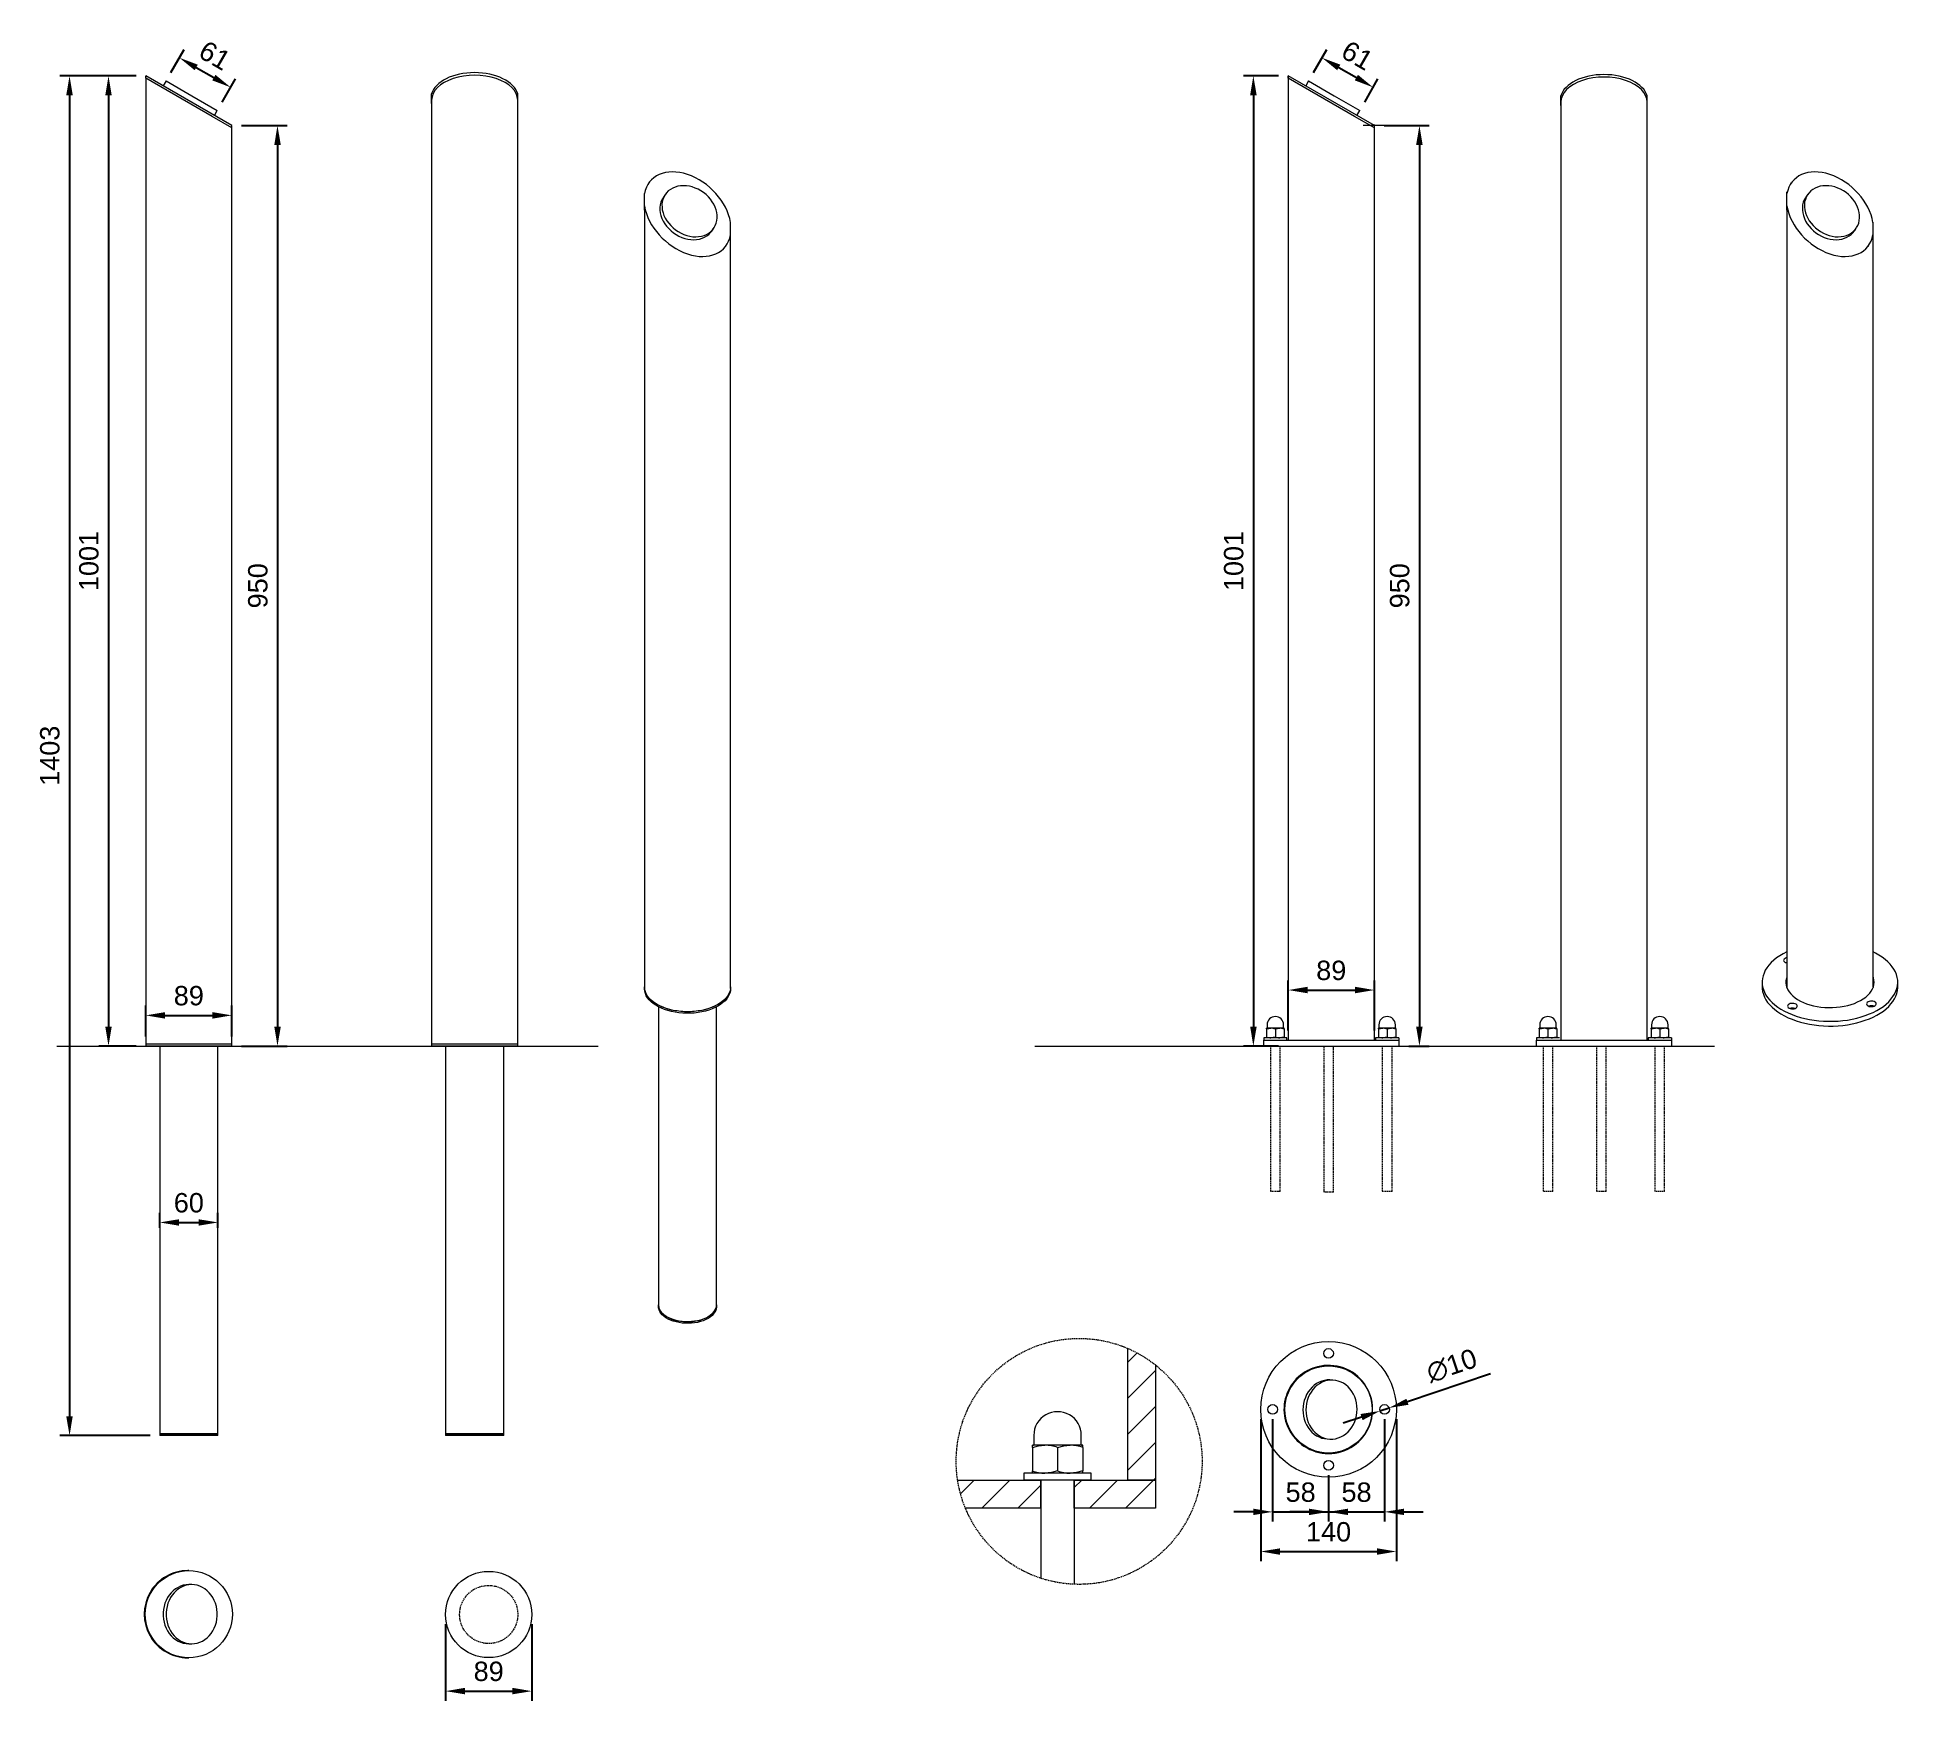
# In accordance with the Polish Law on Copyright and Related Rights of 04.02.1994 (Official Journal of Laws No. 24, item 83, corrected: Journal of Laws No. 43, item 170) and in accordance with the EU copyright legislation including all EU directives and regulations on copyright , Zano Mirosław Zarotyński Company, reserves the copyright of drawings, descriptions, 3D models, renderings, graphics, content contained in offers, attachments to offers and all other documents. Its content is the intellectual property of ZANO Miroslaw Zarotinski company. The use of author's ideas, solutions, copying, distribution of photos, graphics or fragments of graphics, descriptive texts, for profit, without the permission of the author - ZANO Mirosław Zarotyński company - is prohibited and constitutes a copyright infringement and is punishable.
# Model space of a CAD drawing. Header units: millimetres. Extents: x 143 to 2064, y -18 to 1698.
import ezdxf

# ---------------------------------------------------------------- set-up
doc = ezdxf.new("R2010")
doc.units = ezdxf.units.MM
doc.linetypes.add('HIDDEN', pattern=[1.905, 1.27, -0.635])
for name, color, linetype, lineweight in [('ZANO_R', 7, 'Continuous', 0), ('ZANO_R_przerywana', 7, 'HIDDEN', 0), ('ZANO_W', 1, 'Continuous', 0)]:
    doc.layers.add(name, color=color, linetype=linetype, lineweight=lineweight)
doc.styles.get("Standard").update_dxf_attribs({"font": 'arial.ttf'})
doc.dimstyles.new('pl i ang', dxfattribs={"dimtxt": 50, "dimasz": 50, "dimexe": 1.25, "dimexo": 0.625, "dimgap": 10, "dimtad": 1, "dimtoh": 1, "dimtxsty": 'Standard', "dimcen": 2.5, "dimclrd": 1, "dimclre": 1, "dimclrt": 1, "dimadec": 0, "dimazin": 0, "dimtfac": 1, "dimtmove": 0, "dimatfit": 3, "dimfxl": 1, "dimarcsym": 1})

# ---------------------------------------------------------------- blocks, each defined once
blk = doc.blocks.new('*D423')
at = {"layer": 'ZANO_W', "color": 1, "lineweight": -2}
for p, q in [((1643.4, 318.8), (1557.7, 290.2)), ((1510.3, 274.3), (1491.3, 268)), ((1529.2, 280.6), (1538.7, 283.8))]:
    blk.add_line(p, q, dxfattribs=at)
at = {"layer": 'ZANO_W', "color": 1}
for points in [[(1556.6, 293.3), (1558.7, 287), (1538.7, 283.8)], [(1511.3, 271.1), (1509.2, 277.5), (1529.2, 280.6)]]:
    blk.add_solid(points, dxfattribs=at)
at = {"layer": 'ZANO_W', "color": 1, "insert": (1603.4, 327.3), "char_height": 20, "attachment_point": 5, "rotation": 18.4787}
blk.add_mtext('∅10', dxfattribs=at)
blk = doc.blocks.new('*D425')
at = {"layer": 'ZANO_W', "color": 1, "lineweight": -2}
for p, q in [((255.4, 667.2), (255.4, 698.9)), ((344.3, 667.2), (344.3, 698.9)), ((275.4, 688.9), (324.3, 688.9))]:
    blk.add_line(p, q, dxfattribs=at)
at = {"layer": 'ZANO_W', "color": 1}
for points in [[(275.4, 692.2), (275.4, 685.5), (255.4, 688.9)], [(324.3, 685.5), (324.3, 692.2), (344.3, 688.9)]]:
    blk.add_solid(points, dxfattribs=at)
at = {"layer": 'ZANO_W', "color": 1, "insert": (299.9, 709.1), "char_height": 20, "attachment_point": 5}
blk.add_mtext('89', dxfattribs=at)
blk = doc.blocks.new('*D426')
at = {"layer": 'ZANO_W', "color": 1, "lineweight": -2}
for p, q in [((269.9, 469.6), (269.9, 485.2)), ((329.9, 469.6), (329.9, 485.2)), ((289.9, 475.2), (309.9, 475.2))]:
    blk.add_line(p, q, dxfattribs=at)
at = {"layer": 'ZANO_W', "color": 1}
for points in [[(289.9, 478.5), (289.9, 471.8), (269.9, 475.2)], [(309.9, 471.8), (309.9, 478.5), (329.9, 475.2)]]:
    blk.add_solid(points, dxfattribs=at)
at = {"layer": 'ZANO_W', "color": 1, "insert": (299.9, 495.4), "char_height": 20, "attachment_point": 5}
blk.add_mtext('60', dxfattribs=at)
blk = doc.blocks.new('*D429')
at = {"layer": 'ZANO_W', "color": 1, "lineweight": -2}
for p, q in [((564.9, 60.6), (564.9, -18.5)), ((653.9, 60.6), (653.9, -18.5)), ((584.9, -8.5), (633.9, -8.5))]:
    blk.add_line(p, q, dxfattribs=at)
at = {"layer": 'ZANO_W', "color": 1}
for points in [[(584.9, -5.1), (584.9, -11.8), (564.9, -8.5)], [(633.9, -11.8), (633.9, -5.1), (653.9, -8.5)]]:
    blk.add_solid(points, dxfattribs=at)
at = {"layer": 'ZANO_W', "color": 1, "insert": (609.4, 11.8), "char_height": 20, "attachment_point": 5}
blk.add_mtext('89', dxfattribs=at)
blk = doc.blocks.new('*D430')
at = {"layer": 'ZANO_W', "color": 1, "lineweight": -2}
for p, q in [((245.4, 1658.5), (207, 1658.5)), ((217, 1638.5), (217, 677.2)), ((245.4, 657.2), (207, 657.2))]:
    blk.add_line(p, q, dxfattribs=at)
at = {"layer": 'ZANO_W', "color": 1}
for points in [[(220.3, 1638.5), (213.7, 1638.5), (217, 1658.5)], [(213.7, 677.2), (220.3, 677.2), (217, 657.2)]]:
    blk.add_solid(points, dxfattribs=at)
at = {"layer": 'ZANO_W', "color": 1, "insert": (196.8, 1157.8), "char_height": 20, "attachment_point": 5, "rotation": 90}
blk.add_mtext('1001', dxfattribs=at)
blk = doc.blocks.new('*D431')
at = {"layer": 'ZANO_W', "color": 1, "lineweight": -2}
for p, q in [((354.3, 1607.2), (401.4, 1607.2)), ((391.4, 1587.2), (391.4, 677.2)), ((354.3, 657.2), (401.4, 657.2))]:
    blk.add_line(p, q, dxfattribs=at)
at = {"layer": 'ZANO_W', "color": 1}
for points in [[(394.8, 1587.2), (388.1, 1587.2), (391.4, 1607.2)], [(388.1, 677.2), (394.8, 677.2), (391.4, 657.2)]]:
    blk.add_solid(points, dxfattribs=at)
at = {"layer": 'ZANO_W', "color": 1, "insert": (371.2, 1132.2), "char_height": 20, "attachment_point": 5, "rotation": 90}
blk.add_mtext('950', dxfattribs=at)
blk = doc.blocks.new('*D433')
at = {"layer": 'ZANO_W', "color": 1, "lineweight": -2}
for p, q in [((1424.6, 1658.5), (1388.6, 1658.5)), ((1398.6, 1638.5), (1398.6, 677.2)), ((1424.6, 657.2), (1388.6, 657.2))]:
    blk.add_line(p, q, dxfattribs=at)
at = {"layer": 'ZANO_W', "color": 1}
for points in [[(1402, 1638.5), (1395.3, 1638.5), (1398.6, 1658.5)], [(1395.3, 677.2), (1402, 677.2), (1398.6, 657.2)]]:
    blk.add_solid(points, dxfattribs=at)
at = {"layer": 'ZANO_W', "color": 1, "insert": (1378.4, 1157.8), "char_height": 20, "attachment_point": 5, "rotation": 90}
blk.add_mtext('1001', dxfattribs=at)
blk = doc.blocks.new('*D436')
at = {"layer": 'ZANO_W', "color": 1, "lineweight": -2}
for p, q in [((1533.5, 1607.2), (1580, 1607.2)), ((1570, 1587.2), (1570, 677.2)), ((1559, 657.2), (1580, 657.2))]:
    blk.add_line(p, q, dxfattribs=at)
at = {"layer": 'ZANO_W', "color": 1}
for points in [[(1573.3, 1587.2), (1566.6, 1587.2), (1570, 1607.2)], [(1566.6, 677.2), (1573.3, 677.2), (1570, 657.2)]]:
    blk.add_solid(points, dxfattribs=at)
at = {"layer": 'ZANO_W', "color": 1, "insert": (1549.7, 1132.2), "char_height": 20, "attachment_point": 5, "rotation": 90}
blk.add_mtext('950', dxfattribs=at)
blk = doc.blocks.new('*D437')
at = {"layer": 'ZANO_W', "color": 1, "lineweight": -2}
for p, q in [((1434.6, 673.2), (1434.6, 725)), ((1454.6, 715), (1503.5, 715)), ((1523.5, 673.2), (1523.5, 725))]:
    blk.add_line(p, q, dxfattribs=at)
at = {"layer": 'ZANO_W', "color": 1}
for points in [[(1454.6, 718.4), (1454.6, 711.7), (1434.6, 715)], [(1503.5, 711.7), (1503.5, 718.4), (1523.5, 715)]]:
    blk.add_solid(points, dxfattribs=at)
at = {"layer": 'ZANO_W', "color": 1, "insert": (1479, 735.2), "char_height": 20, "attachment_point": 5}
blk.add_mtext('89', dxfattribs=at)
blk = doc.blocks.new('*D439')
at = {"layer": 'ZANO_W', "color": 1, "lineweight": -2}
for p, q in [((1418.5, 272.2), (1418.5, 166.5)), ((1476.2, 214.5), (1476.2, 166.5)), ((1398.5, 176.5), (1378.5, 176.5)), ((1418.5, 176.5), (1476.2, 176.5)), ((1496.2, 176.5), (1516.2, 176.5))]:
    blk.add_line(p, q, dxfattribs=at)
at = {"layer": 'ZANO_W', "color": 1}
for points in [[(1398.5, 173.2), (1398.5, 179.8), (1418.5, 176.5)], [(1496.2, 179.8), (1496.2, 173.2), (1476.2, 176.5)]]:
    blk.add_solid(points, dxfattribs=at)
at = {"layer": 'ZANO_W', "color": 1, "insert": (1447.4, 196.7), "char_height": 20, "attachment_point": 5}
blk.add_mtext('58', dxfattribs=at)
blk = doc.blocks.new('*D440')
at = {"layer": 'ZANO_W', "color": 1, "lineweight": -2}
for p, q in [((1534, 272.2), (1534, 166.5)), ((1476.2, 214.5), (1476.2, 166.5)), ((1456.2, 176.5), (1436.2, 176.5)), ((1476.2, 176.5), (1534, 176.5)), ((1554, 176.5), (1574, 176.5))]:
    blk.add_line(p, q, dxfattribs=at)
at = {"layer": 'ZANO_W', "color": 1}
for points in [[(1456.2, 173.2), (1456.2, 179.8), (1476.2, 176.5)], [(1554, 179.8), (1554, 173.2), (1534, 176.5)]]:
    blk.add_solid(points, dxfattribs=at)
at = {"layer": 'ZANO_W', "color": 1, "insert": (1505.1, 196.7), "char_height": 20, "attachment_point": 5}
blk.add_mtext('58', dxfattribs=at)
blk = doc.blocks.new('*D443')
at = {"layer": 'ZANO_W', "color": 1, "lineweight": -2}
for p, q in [((281.4, 1661.9), (295.2, 1685.8)), ((307.5, 1667.1), (325.7, 1656.6)), ((334.3, 1631.4), (348.1, 1655.3))]:
    blk.add_line(p, q, dxfattribs=at)
at = {"layer": 'ZANO_W', "color": 1}
for points in [[(309.2, 1670), (305.9, 1664.3), (290.2, 1677.1)], [(324.1, 1653.8), (327.4, 1659.5), (343.1, 1646.6)]]:
    blk.add_solid(points, dxfattribs=at)
at = {"layer": 'ZANO_W', "color": 1, "insert": (326.7, 1679.4), "char_height": 20, "attachment_point": 5, "rotation": 330}
blk.add_mtext('61', dxfattribs=at)
blk = doc.blocks.new('*D445')
at = {"layer": 'ZANO_W', "color": 1, "lineweight": -2}
for p, q in [((1460.6, 1661.9), (1474.4, 1685.8)), ((1486.7, 1667.1), (1504.9, 1656.6)), ((1513.5, 1631.4), (1527.2, 1655.3))]:
    blk.add_line(p, q, dxfattribs=at)
at = {"layer": 'ZANO_W', "color": 1}
for points in [[(1488.4, 1670), (1485.1, 1664.3), (1469.4, 1677.1)], [(1503.3, 1653.8), (1506.6, 1659.5), (1522.2, 1646.6)]]:
    blk.add_solid(points, dxfattribs=at)
at = {"layer": 'ZANO_W', "color": 1, "insert": (1505.9, 1679.4), "char_height": 20, "attachment_point": 5, "rotation": 330}
blk.add_mtext('61', dxfattribs=at)
blk = doc.blocks.new('*D446')
at = {"layer": 'ZANO_W', "color": 1, "lineweight": -2}
for p, q in [((1406.2, 272.2), (1406.2, 125.6)), ((1546.2, 272.2), (1546.2, 125.6)), ((1426.2, 135.6), (1526.2, 135.6))]:
    blk.add_line(p, q, dxfattribs=at)
at = {"layer": 'ZANO_W', "color": 1}
for points in [[(1426.2, 138.9), (1426.2, 132.2), (1406.2, 135.6)], [(1526.2, 132.2), (1526.2, 138.9), (1546.2, 135.6)]]:
    blk.add_solid(points, dxfattribs=at)
at = {"layer": 'ZANO_W', "color": 1, "insert": (1476.2, 155.8), "char_height": 20, "attachment_point": 5}
blk.add_mtext('140', dxfattribs=at)
blk = doc.blocks.new('*D447')
at = {"layer": 'ZANO_W', "color": 1, "lineweight": -2}
for p, q in [((245.4, 1658.5), (166.8, 1658.5)), ((176.8, 1638.5), (176.8, 275.2)), ((259.9, 255.2), (166.8, 255.2))]:
    blk.add_line(p, q, dxfattribs=at)
at = {"layer": 'ZANO_W', "color": 1}
for points in [[(180.1, 1638.5), (173.4, 1638.5), (176.8, 1658.5)], [(173.4, 275.2), (180.1, 275.2), (176.8, 255.2)]]:
    blk.add_solid(points, dxfattribs=at)
at = {"layer": 'ZANO_W', "color": 1, "insert": (156.5, 956.8), "char_height": 20, "attachment_point": 5, "rotation": 90}
blk.add_mtext('1403', dxfattribs=at)

msp = doc.modelspace()

# ---------------------------------------------------------------- linework, layer by layer
at = {"layer": 'ZANO_R'}
for p, q in [((344.3, 1607.2), (255.4, 1658.5)), ((255.4, 1656.2), (255.4, 1159.2)), ((324, 1616.6), (255.4, 1656.2)), ((276.4, 1653.3), (273.4, 1648.1)), ((276.4, 1653.3), (302.9, 1638)), ((1523.5, 1607.2), (1434.6, 1658.5)), ((1434.6, 1657.2), (1434.6, 663.2)), ((1503.1, 1616.6), (1434.6, 1656.2)), ((1455.6, 1653.3), (1452.6, 1648.1)), ((1455.6, 1653.3), (1482, 1638)), ((302.9, 1638), (329.3, 1622.8)), ((550.4, 1633.5), (550.4, 659.2)), ((639.3, 659.2), (639.3, 1633.5)), ((1482, 1638), (1508.5, 1622.8)), ((344.3, 1604.8), (324, 1616.6)), ((326.3, 1617.6), (329.3, 1622.8)), ((1523.5, 1604.8), (1503.1, 1616.6)), ((1505.5, 1617.6), (1508.5, 1622.8)), ((1716, 1631.5), (1716, 663.2)), ((1804.9, 663.2), (1804.9, 1631.5)), ((344.3, 1159.2), (344.3, 1604.8)), ((1523.5, 663.2), (1523.5, 1605.8)), ((774.7, 1547.9), (774, 1546.9)), ((791.8, 1536.3), (789.7, 1533.3)), ((1953.8, 1547.9), (1953.1, 1546.9)), ((1970.9, 1536.3), (1968.8, 1533.3)), ((770.2, 1519.7), (770.2, 718.3)), ((1949.3, 1519.7), (1949.3, 718.3)), ((839.6, 1498.2), (841.7, 1501.2)), ((2018.7, 1498.2), (2020.8, 1501.2)), ((853.9, 1482.5), (854.6, 1483.6)), ((859.1, 718.3), (859.1, 1494.5)), ((2033, 1482.5), (2033.7, 1483.6)), ((2038.2, 718.3), (2038.2, 1494.5)), ((255.4, 1159.2), (255.4, 659.2)), ((344.3, 659.2), (344.3, 1159.2)), ((770.2, 718.3), (770.2, 716.6)), ((859.1, 716.6), (859.1, 718.3)), ((1923.7, 723.2), (1923.7, 718.3)), ((1949.3, 717.5), (1949.3, 718.3)), ((2063.7, 718.3), (2063.7, 723.2)), ((784.6, 697.7), (784.6, 390)), ((844.6, 390), (844.6, 697.7)), ((1412.3, 674.9), (1412.3, 675.7)), ((1416.8, 675.7), (1412.3, 675.7)), ((1412.3, 674.9), (1412.3, 666.5)), ((1412.8, 679.2), (1412.8, 675.9)), ((1425.8, 675.7), (1416.8, 675.7)), ((1421.3, 674.9), (1421.3, 666.5)), ((1430.3, 675.7), (1425.8, 675.7)), ((1429.8, 675.9), (1429.8, 679.2)), ((1430.3, 674.9), (1430.3, 675.7)), ((1430.3, 674.9), (1430.3, 666.5)), ((1527.7, 674.9), (1527.7, 675.7)), ((1532.2, 675.7), (1527.7, 675.7)), ((1527.7, 674.9), (1527.7, 666.5)), ((1528.2, 679.2), (1528.2, 675.9)), ((1541.2, 675.7), (1532.2, 675.7)), ((1536.7, 674.9), (1536.7, 666.5)), ((1545.7, 675.7), (1541.2, 675.7)), ((1545.2, 675.9), (1545.2, 679.2)), ((1545.7, 674.9), (1545.7, 675.7)), ((1545.7, 674.9), (1545.7, 666.5)), ((1693.7, 674.9), (1693.7, 675.7)), ((1698.2, 675.7), (1693.7, 675.7)), ((1693.7, 674.9), (1693.7, 666.5)), ((1694.2, 679.2), (1694.2, 675.9)), ((1707.2, 675.7), (1698.2, 675.7)), ((1702.7, 674.9), (1702.7, 666.5)), ((1711.7, 675.7), (1707.2, 675.7)), ((1711.2, 675.9), (1711.2, 679.2)), ((1711.7, 674.9), (1711.7, 675.7)), ((1711.7, 674.9), (1711.7, 666.5)), ((1809.1, 674.9), (1809.1, 675.7)), ((1813.6, 675.7), (1809.1, 675.7)), ((1809.1, 674.9), (1809.1, 666.5)), ((1809.6, 679.2), (1809.6, 675.9)), ((1822.6, 675.7), (1813.6, 675.7)), ((1818.1, 674.9), (1818.1, 666.5)), ((1827.1, 675.7), (1822.6, 675.7)), ((1826.6, 675.9), (1826.6, 679.2)), ((1827.1, 674.9), (1827.1, 675.7)), ((1827.1, 674.9), (1827.1, 666.5)), ((255.4, 659.2), (255.4, 657.2)), ((344.3, 659.2), (255.4, 659.2)), ((344.3, 657.2), (255.4, 657.2)), ((269.9, 657.2), (269.9, 257.2)), ((329.9, 257.2), (329.9, 657.2)), ((344.3, 657.2), (344.3, 659.2)), ((550.4, 659.2), (550.4, 657.2)), ((594.9, 659.2), (550.4, 659.2)), ((639.3, 659.2), (550.4, 659.2)), ((594.9, 657.2), (550.4, 657.2)), ((564.9, 657.2), (564.9, 257.2)), ((639.3, 659.2), (594.9, 659.2)), ((639.3, 657.2), (594.9, 657.2)), ((624.9, 257.2), (624.9, 657.2)), ((639.3, 657.2), (639.3, 659.2)), ((1409, 663.2), (1409, 657.2)), ((1409, 663.2), (1482.5, 663.2)), ((1409, 657.2), (1482.5, 657.2)), ((1409.3, 665.7), (1409.3, 663.2)), ((1433.3, 665.7), (1409.3, 665.7)), ((1412.3, 665.7), (1412.3, 666.5)), ((1430.3, 665.7), (1430.3, 666.5)), ((1433.3, 663.2), (1433.3, 665.7)), ((1482.5, 663.2), (1549, 663.2)), ((1482.5, 657.2), (1549, 657.2)), ((1524.7, 665.7), (1524.7, 663.2)), ((1548.7, 665.7), (1524.7, 665.7)), ((1527.7, 665.7), (1527.7, 666.5)), ((1545.7, 665.7), (1545.7, 666.5)), ((1549, 657.2), (1549, 663.2)), ((1690.5, 663.2), (1690.5, 657.2)), ((1690.5, 663.2), (1830.5, 663.2)), ((1690.5, 657.2), (1830.5, 657.2)), ((1690.7, 665.7), (1690.7, 663.2)), ((1714.7, 665.7), (1690.7, 665.7)), ((1693.7, 665.7), (1693.7, 666.5)), ((1711.7, 665.7), (1711.7, 666.5)), ((1806.1, 665.7), (1806.1, 663.2)), ((1830.1, 665.7), (1806.1, 665.7)), ((1809.1, 665.7), (1809.1, 666.5)), ((1827.1, 665.7), (1827.1, 666.5)), ((1830.5, 657.2), (1830.5, 663.2)), ((784.6, 390), (784.6, 388.4)), ((844.6, 388.4), (844.6, 390)), ((1268.7, 345.3), (1268.7, 209.2)), ((1268.7, 330.5), (1278.7, 340.5)), ((1297.6, 328.2), (1297.6, 209.2)), ((1478.4, 327.2), (1477.4, 327.2)), ((1268.7, 293.4), (1297.6, 322.3)), ((1480.7, 312.5), (1477.7, 312.7)), ((1268.7, 256.4), (1297.6, 285.3)), ((269.9, 257.2), (269.9, 255.2)), ((329.9, 257.2), (269.9, 257.2)), ((269.9, 257.2), (299.9, 257.2)), ((329.9, 255.2), (269.9, 255.2)), ((299.9, 257.2), (329.9, 257.2)), ((329.9, 255.2), (329.9, 257.2)), ((564.9, 257.2), (564.9, 255.2)), ((594.9, 257.2), (564.9, 257.2)), ((564.9, 257.2), (624.9, 257.2)), ((594.9, 255.2), (564.9, 255.2)), ((624.9, 257.2), (594.9, 257.2)), ((624.9, 255.2), (594.9, 255.2)), ((624.9, 255.2), (624.9, 257.2)), ((1172, 255.4), (1172, 246)), ((1221, 246), (1221, 255.4)), ((1474.7, 251.8), (1477.7, 251.6)), ((1170.5, 242.9), (1170.5, 245.3)), ((1183.5, 245.3), (1170.5, 245.3)), ((1170.5, 242.9), (1176.9, 244.6)), ((1170.5, 242.9), (1170.5, 218.7)), ((1176.9, 244.6), (1183.5, 245.3)), ((1209.5, 245.3), (1183.5, 245.3)), ((1196.5, 242.9), (1202.9, 244.6)), ((1196.5, 242.9), (1196.5, 218.7)), ((1202.9, 244.6), (1209.5, 245.3)), ((1222.5, 245.3), (1209.5, 245.3)), ((1222.5, 242.9), (1222.5, 245.3)), ((1222.5, 242.9), (1222.5, 218.7)), ((1268.7, 219.3), (1297.6, 248.2)), ((1473, 237.3), (1474, 237.3)), ((1161.8, 216.4), (1161.8, 209.2)), ((1231.2, 216.4), (1161.8, 216.4)), ((1170.5, 216.4), (1170.5, 218.7)), ((1190.1, 217), (1183.5, 216.4)), ((1196.5, 218.7), (1190.1, 217)), ((1216.1, 217), (1209.5, 216.4)), ((1222.5, 218.7), (1216.1, 217)), ((1222.5, 216.4), (1222.5, 218.7)), ((1231.2, 209.2), (1231.2, 216.4)), ((1093.4, 209.2), (1179.2, 209.2)), ((1096.4, 195.2), (1110.4, 209.2)), ((1118.5, 180.3), (1147.4, 209.2)), ((1155.5, 180.3), (1179.2, 203.9)), ((1231.2, 209.2), (1161.8, 209.2)), ((1179.2, 180.3), (1179.2, 209.2)), ((1179.2, 209.2), (1179.2, 108.1)), ((1213.8, 180.3), (1213.8, 209.2)), ((1213.8, 209.2), (1297.6, 209.2)), ((1213.8, 209.2), (1213.8, 101.8)), ((1213.8, 201.5), (1221.5, 209.2)), ((1229.6, 180.3), (1258.5, 209.2)), ((1266.7, 180.3), (1295.6, 209.2)), ((1297.6, 209.2), (1268.7, 209.2)), ((1295.6, 209.2), (1297.6, 211.2)), ((1179.2, 180.3), (1100.9, 180.3)), ((1297.6, 180.3), (1213.8, 180.3)), ((299.9, 115.9), (298.9, 115.9)), ((302.9, 101.4), (299.9, 101.4)), ((299.9, 40.4), (302.9, 40.4)), ((298.9, 25.9), (299.9, 25.9))]:
    msp.add_line(p, q, dxfattribs=at)
for points in [[(255.4, 1656.2), (255.4, 1658.5)], [(1434.6, 1657.2), (1434.6, 1658.5)], [(1434.6, 1656.2), (1434.6, 1658.5)], [(550.4, 1630), (550.4, 1639.9)], [(639.3, 1630), (639.3, 1639.9)], [(1716, 1628), (1716, 1637.9)], [(1804.9, 1628), (1804.9, 1637.9)], [(344.3, 1604.8), (344.3, 1607.2)], [(1523.5, 1605.8), (1523.5, 1608.2)], [(1523.5, 1604.8), (1523.5, 1607.2)], [(770.2, 1519.7), (770.2, 1537.1)], [(1949.3, 1519.7), (1949.3, 1538.9)], [(859.1, 1494.5), (859.1, 1507.3)], [(2038.2, 1494.5), (2038.2, 1507.3)], [(163.6, 657.2), (722.3, 657.2)], [(1173.1, 657.2), (1874.4, 657.2)], [(1409.3, 663.2), (1433.3, 663.2)], [(1524.7, 663.2), (1548.7, 663.2)], [(1548.7, 665.7), (1548.7, 663.2)], [(1690.7, 663.2), (1714.7, 663.2)], [(1745.6, 663.2), (1769.6, 663.2)], [(1806.1, 663.2), (1830.1, 663.2)], [(1830.1, 665.7), (1830.1, 663.2)], [(1297.6, 209.2), (1297.6, 180.3)]]:
    msp.add_lwpolyline(points, dxfattribs=at)
at = {"layer": 'ZANO_R', "flags": 128}
for points in [[(795.2, 1506.3), (797.3, 1503.9), (799.7, 1501.6), (802.3, 1499.5), (805, 1497.7), (807.9, 1496.1), (810.9, 1494.8), (813.9, 1493.7), (817, 1493), (820.1, 1492.5), (823.1, 1492.4), (826.1, 1492.6), (829, 1493), (831.7, 1493.8), (834.2, 1494.9), (836.6, 1496.2), (838.7, 1497.8), (840.5, 1499.7), (842.1, 1501.8), (843.3, 1504.1), (844.3, 1506.5), (844.9, 1509.1), (845.2, 1511.8), (845.2, 1514.6), (844.8, 1517.4), (844.1, 1520.3), (843.1, 1523.1), (841.8, 1525.9), (840.2, 1528.6), (838.3, 1531.2), (836.2, 1533.6), (833.8, 1535.9), (831.2, 1538), (828.5, 1539.8), (825.6, 1541.4), (822.6, 1542.7), (819.5, 1543.8), (816.5, 1544.5), (813.4, 1545), (810.3, 1545.1), (807.4, 1544.9), (804.5, 1544.5), (801.8, 1543.7), (799.3, 1542.6), (796.9, 1541.3), (794.8, 1539.7), (793, 1537.8), (791.4, 1535.7), (790.1, 1533.4), (789.2, 1531), (788.5, 1528.4), (788.2, 1525.7), (788.3, 1522.9), (788.6, 1520.1), (789.3, 1517.2), (790.3, 1514.4), (791.7, 1511.6), (793.3, 1508.9), (795.2, 1506.3)], [(1974.3, 1506.3), (1976.4, 1503.9), (1978.8, 1501.6), (1981.4, 1499.5), (1984.1, 1497.7), (1987, 1496.1), (1990, 1494.8), (1993, 1493.7), (1996.1, 1493), (1999.2, 1492.5), (2002.2, 1492.4), (2005.2, 1492.6), (2008.1, 1493), (2010.8, 1493.8), (2013.3, 1494.9), (2015.7, 1496.2), (2017.8, 1497.8), (2019.6, 1499.7), (2021.2, 1501.8), (2022.4, 1504.1), (2023.4, 1506.5), (2024, 1509.1), (2024.3, 1511.8), (2024.3, 1514.6), (2023.9, 1517.4), (2023.3, 1520.3), (2022.2, 1523.1), (2020.9, 1525.9), (2019.3, 1528.6), (2017.4, 1531.2), (2015.3, 1533.6), (2012.9, 1535.9), (2010.3, 1538), (2007.6, 1539.8), (2004.7, 1541.4), (2001.7, 1542.7), (1998.7, 1543.8), (1995.6, 1544.5), (1992.5, 1545), (1989.4, 1545.1), (1986.5, 1544.9), (1983.6, 1544.5), (1980.9, 1543.7), (1978.4, 1542.6), (1976, 1541.3), (1973.9, 1539.7), (1972.1, 1537.8), (1970.5, 1535.7), (1969.2, 1533.4), (1968.3, 1531), (1967.6, 1528.4), (1967.3, 1525.7), (1967.4, 1522.9), (1967.7, 1520.1), (1968.4, 1517.2), (1969.4, 1514.4), (1970.8, 1511.6), (1972.4, 1508.9), (1974.3, 1506.3)], [(789.7, 1533.3), (789.3, 1532.7), (788, 1530.4), (787.1, 1528), (786.4, 1525.4), (786.1, 1522.7), (786.1, 1519.9), (786.5, 1517), (787.2, 1514.2), (788.2, 1511.4), (789.5, 1508.6), (791.2, 1505.9), (793, 1503.3)], [(1968.8, 1533.3), (1968.4, 1532.7), (1967.1, 1530.4), (1966.2, 1528), (1965.5, 1525.4), (1965.2, 1522.7), (1965.2, 1519.9), (1965.6, 1517), (1966.3, 1514.2), (1967.3, 1511.4), (1968.6, 1508.6), (1970.3, 1505.9), (1972.2, 1503.3)], [(793, 1503.3), (795.2, 1500.8), (797.6, 1498.6), (800.1, 1496.5), (802.9, 1494.7), (805.8, 1493.1), (808.7, 1491.8), (811.8, 1490.7), (814.9, 1490), (818, 1489.5), (821, 1489.4), (824, 1489.5), (826.8, 1490), (829.6, 1490.8), (832.1, 1491.9), (834.4, 1493.2), (836.5, 1494.8), (838.4, 1496.7), (839.6, 1498.2)], [(1972.2, 1503.3), (1974.3, 1500.8), (1976.7, 1498.6), (1979.2, 1496.5), (1982, 1494.7), (1984.9, 1493.1), (1987.9, 1491.8), (1990.9, 1490.7), (1994, 1490), (1997.1, 1489.5), (2000.1, 1489.4), (2003.1, 1489.5), (2005.9, 1490), (2008.7, 1490.8), (2011.2, 1491.9), (2013.5, 1493.2), (2015.6, 1494.8), (2017.5, 1496.7), (2018.7, 1498.2)], [(1949.3, 754.4), (1949.1, 754.3), (1945.3, 752.4), (1941.9, 750.3), (1938.6, 748.1), (1935.7, 745.8), (1933.1, 743.3), (1930.7, 740.8), (1928.7, 738.1), (1927, 735.4), (1925.7, 732.6), (1924.7, 729.8), (1924, 727), (1923.7, 724.1), (1923.8, 721.2), (1924.2, 718.3), (1925, 715.5), (1926.1, 712.7), (1927.6, 709.9), (1929.4, 707.2), (1931.5, 704.6), (1934, 702.1), (1936.8, 699.7), (1939.8, 697.4), (1943.1, 695.2), (1946.7, 693.2)], [(1946.7, 693.2), (1950.5, 691.4), (1954.6, 689.7), (1958.8, 688.1), (1963.2, 686.8), (1967.8, 685.6), (1972.5, 684.7), (1977.3, 683.9), (1982.2, 683.3), (1987.2, 682.9), (1992.1, 682.8), (1997.1, 682.8), (2002.1, 683), (2007.1, 683.5), (2011.9, 684.1), (2016.7, 685), (2021.4, 686), (2025.9, 687.3), (2030.2, 688.7), (2034.4, 690.3), (2038.4, 692), (2042.1, 694), (2045.6, 696), (2048.8, 698.2), (2051.7, 700.6), (2054.4, 703), (2056.7, 705.6), (2058.7, 708.2), (2060.4, 710.9), (2061.8, 713.7), (2062.8, 716.5), (2063.4, 719.4), (2063.7, 722.3), (2063.6, 725.1), (2063.2, 728), (2062.4, 730.9), (2061.3, 733.7), (2059.8, 736.4), (2058, 739.1), (2055.9, 741.7), (2053.4, 744.2), (2050.7, 746.6), (2047.6, 748.9), (2044.3, 751.1), (2040.7, 753.1), (2038.2, 754.4)], [(1949.3, 748.3), (1948.6, 748.1), (1947.5, 747.6), (1946.6, 747), (1946.1, 746.3), (1945.9, 745.5), (1946.1, 744.7), (1946.7, 744), (1947.6, 743.4)], [(1947.6, 743.4), (1948.7, 743), (1949.3, 742.8)], [(1949.3, 743.4), (1948.6, 743.2), (1948.3, 743.1)], [(859.1, 718.3), (859, 716.5), (858.5, 714.2), (857.7, 712), (856.6, 709.8), (855.1, 707.7), (853.3, 705.6), (851.2, 703.6), (848.7, 701.8), (846, 700.1), (843.1, 698.6), (839.9, 697.2), (836.5, 695.9), (833, 694.9), (829.3, 694), (825.5, 693.4), (821.6, 692.9), (817.6, 692.7), (813.6, 692.6), (809.6, 692.8), (805.7, 693.1), (801.8, 693.7), (798.1, 694.4), (794.4, 695.4), (791, 696.5), (787.7, 697.8), (784.6, 699.3), (781.8, 700.9), (779.2, 702.7), (777, 704.6), (775, 706.6), (773.4, 708.7), (772, 710.9), (771.1, 713.1), (770.4, 715.4), (770.2, 717.7), (770.2, 718.3)], [(859.1, 718.3), (859.1, 717.7), (858.8, 715.4), (858.2, 713.1), (857.2, 710.9), (855.9, 708.7), (854.2, 706.6), (852.2, 704.6), (850, 702.7), (847.4, 700.9), (844.6, 699.3), (841.5, 697.8), (838.3, 696.5), (834.8, 695.4), (831.2, 694.4), (827.4, 693.7), (823.5, 693.1), (819.6, 692.8), (815.6, 692.6), (811.6, 692.7), (807.7, 692.9), (803.8, 693.4), (799.9, 694), (796.2, 694.9), (792.7, 695.9), (789.3, 697.2), (786.1, 698.6), (783.2, 700.1), (780.5, 701.8), (778.1, 703.6), (776, 705.6), (774.1, 707.7), (772.7, 709.8), (771.5, 712), (770.7, 714.2), (770.3, 716.5), (770.2, 718.3)], [(859.1, 716.6), (859, 714.9), (858.5, 712.6), (857.7, 710.4), (856.6, 708.2), (855.1, 706), (853.3, 704), (851.2, 702), (848.7, 700.2), (846, 698.5), (843.1, 696.9), (839.9, 695.5), (836.5, 694.3), (833, 693.3), (829.3, 692.4), (825.5, 691.7), (821.6, 691.3), (817.6, 691), (813.6, 691), (809.6, 691.1), (805.7, 691.5), (801.8, 692.1), (798.1, 692.8), (794.4, 693.8), (791, 694.9), (787.7, 696.2), (784.6, 697.7), (781.8, 699.3), (779.2, 701.1), (777, 703), (775, 705), (773.4, 707.1), (772, 709.2), (771.1, 711.5), (770.4, 713.8), (770.2, 716.1), (770.2, 716.6)], [(1923.7, 718.3), (1923.8, 716.3), (1924.2, 713.4), (1925, 710.6), (1926.1, 707.8), (1927.6, 705), (1929.4, 702.3), (1931.5, 699.7), (1934, 697.2), (1936.8, 694.8), (1939.8, 692.5), (1943.1, 690.3), (1946.7, 688.3)], [(1946.7, 688.3), (1950.5, 686.5), (1954.6, 684.8), (1958.8, 683.2), (1963.2, 681.9), (1967.8, 680.7), (1972.5, 679.8), (1977.3, 679), (1982.2, 678.4), (1987.2, 678), (1992.1, 677.9), (1997.1, 677.9), (2002.1, 678.1), (2007.1, 678.6), (2011.9, 679.2), (2016.7, 680.1), (2021.4, 681.1), (2025.9, 682.4), (2030.2, 683.8), (2034.4, 685.4), (2038.4, 687.1), (2042.1, 689.1), (2045.6, 691.1), (2048.8, 693.3), (2051.7, 695.7), (2054.4, 698.1), (2056.7, 700.7), (2058.7, 703.3), (2060.4, 706), (2061.8, 708.8), (2062.8, 711.6), (2063.4, 714.5), (2063.7, 717.4), (2063.7, 718.3)], [(1949.3, 728.8), (1948.7, 726.8), (1948.3, 724.5), (1948.3, 722.2), (1948.6, 719.9), (1949.3, 717.6), (1950.3, 715.3), (1951.7, 713.1), (1953.4, 711), (1955.4, 709), (1957.7, 707.1), (1960.3, 705.3), (1963.2, 703.7)], [(1949.3, 723.9), (1948.7, 721.9), (1948.4, 720.7)], [(1963.2, 703.7), (1966.3, 702.2), (1969.6, 700.9), (1973.1, 699.8), (1976.7, 698.8), (1980.5, 698), (1984.4, 697.4), (1988.4, 697.1), (1992.4, 696.9), (1996.4, 696.9), (2000.4, 697.2), (2004.4, 697.6), (2008.3, 698.3), (2012, 699.1), (2015.6, 700.1), (2019.1, 701.3), (2022.3, 702.7), (2025.3, 704.3), (2028.1, 706), (2030.6, 707.8), (2032.8, 709.7), (2034.7, 711.8), (2036.3, 713.9), (2037.5, 716.1), (2038.5, 718.4), (2039, 720.7), (2039.2, 723), (2039.1, 725.3), (2038.6, 727.6), (2038.2, 728.8)], [(2038.2, 718.3), (2038.2, 717.7), (2038.1, 717.5)], [(2039, 720.7), (2038.6, 722.7), (2038.2, 723.9)], [(1951.6, 696.3), (1952.7, 695.9), (1954, 695.6), (1955.3, 695.6), (1956.7, 695.8), (1957.9, 696.1), (1958.9, 696.7), (1959.5, 697.4), (1959.9, 698.1), (1959.9, 698.9), (1959.5, 699.7), (1958.8, 700.3), (1957.8, 700.8), (1956.5, 701.2), (1955.2, 701.3), (1953.8, 701.3), (1952.6, 701), (1951.5, 700.5), (1950.6, 699.9), (1950.1, 699.2), (1949.9, 698.4), (1950.1, 697.6), (1950.7, 696.9), (1951.6, 696.3)], [(2033.1, 698.6), (2034.3, 698.2), (2035.6, 697.9), (2036.9, 697.9), (2038.2, 698.1), (2039.4, 698.4), (2040.4, 699), (2041.1, 699.7), (2041.5, 700.4), (2041.4, 701.2), (2041.1, 702), (2040.3, 702.6), (2039.3, 703.2), (2038.1, 703.5), (2036.8, 703.7), (2035.4, 703.6), (2034.1, 703.3), (2033, 702.8), (2032.2, 702.2), (2031.7, 701.5), (2031.5, 700.7), (2031.7, 699.9), (2032.3, 699.2), (2033.1, 698.6)], [(1412.3, 674.9), (1414.5, 675.5), (1416.8, 675.7)], [(1421.3, 674.9), (1423.5, 675.5), (1425.8, 675.7)], [(1527.7, 674.9), (1529.9, 675.5), (1532.2, 675.7)], [(1536.7, 674.9), (1538.9, 675.5), (1541.2, 675.7)], [(1693.7, 674.9), (1695.9, 675.5), (1698.2, 675.7)], [(1702.7, 674.9), (1704.9, 675.5), (1707.2, 675.7)], [(1809.1, 674.9), (1811.3, 675.5), (1813.6, 675.7)], [(1818.1, 674.9), (1820.3, 675.5), (1822.6, 675.7)], [(1421.3, 666.5), (1419.1, 665.9), (1416.8, 665.7)], [(1430.3, 666.5), (1428.1, 665.9), (1425.8, 665.7)], [(1536.7, 666.5), (1534.5, 665.9), (1532.2, 665.7)], [(1545.7, 666.5), (1543.5, 665.9), (1541.2, 665.7)], [(1702.7, 666.5), (1700.5, 665.9), (1698.2, 665.7)], [(1711.7, 666.5), (1709.5, 665.9), (1707.2, 665.7)], [(1818.1, 666.5), (1815.9, 665.9), (1813.6, 665.7)], [(1827.1, 666.5), (1824.9, 665.9), (1822.6, 665.7)], [(844.6, 390), (844.6, 389.6), (844.3, 387.7), (843.7, 385.9), (842.8, 384.1), (841.5, 382.3), (839.9, 380.7), (838, 379.2), (835.9, 377.8), (833.4, 376.5), (830.8, 375.4), (828, 374.5), (825, 373.8), (821.9, 373.2), (818.7, 372.9), (815.5, 372.7), (812.2, 372.7), (809, 373), (805.9, 373.4), (802.8, 374.1), (799.9, 374.9), (797.1, 375.9), (794.6, 377.1), (792.3, 378.4), (790.3, 379.9), (788.5, 381.5), (787.1, 383.1), (785.9, 384.9), (785.2, 386.7), (784.7, 388.6), (784.6, 390)], [(784.6, 390), (784.6, 389.5), (784.9, 387.6), (785.5, 385.8), (786.5, 384), (787.8, 382.3), (789.4, 380.7), (791.3, 379.1), (793.4, 377.7)], [(844.6, 388.4), (844.6, 387.9), (844.3, 386.1), (843.7, 384.2), (842.8, 382.4), (841.5, 380.7), (839.9, 379.1), (838, 377.6), (835.9, 376.2), (833.4, 374.9), (830.8, 373.8), (828, 372.9), (825, 372.1), (821.9, 371.6), (818.7, 371.2), (815.5, 371.1), (812.2, 371.1), (809, 371.4), (805.9, 371.8), (802.8, 372.5), (799.9, 373.3), (797.1, 374.3), (794.6, 375.5), (792.3, 376.8), (790.3, 378.3), (788.5, 379.8), (787.1, 381.5), (785.9, 383.3), (785.2, 385.1), (784.7, 386.9), (784.6, 388.4)], [(793.4, 377.7), (795.9, 376.5), (798.5, 375.4), (801.3, 374.5), (804.3, 373.7), (807.4, 373.2), (810.6, 372.8), (813.8, 372.7), (817.1, 372.8), (820.3, 373), (823.5, 373.5), (826.5, 374.1), (829.4, 375), (832.2, 376), (834.7, 377.1), (837, 378.5), (839, 379.9), (840.8, 381.5), (842.2, 383.2), (843.3, 385), (844.1, 386.8), (844.5, 388.6), (844.6, 390)], [(1477.7, 312.7), (1474.9, 312.6), (1472, 312.2), (1469.2, 311.5), (1466.5, 310.4), (1463.9, 309), (1461.4, 307.2), (1459.2, 305.2), (1457.1, 302.9), (1455.2, 300.4), (1453.6, 297.6), (1452.3, 294.7), (1451.2, 291.6), (1450.4, 288.4), (1450, 285.2), (1449.8, 281.9), (1450, 278.6), (1450.4, 275.3), (1451.2, 272.1), (1452.2, 269.1), (1453.6, 266.2), (1455.2, 263.5), (1457, 261), (1459.1, 258.7), (1461.4, 256.8), (1463.8, 255.1), (1466.4, 253.8), (1469.1, 252.7), (1471.9, 252.1), (1474.7, 251.8)], [(1477.7, 251.6), (1480.6, 251.6), (1483.5, 252), (1486.2, 252.8), (1489, 253.9), (1491.6, 255.3), (1494, 257), (1496.3, 259.1), (1498.4, 261.4), (1500.2, 263.9), (1501.8, 266.7), (1503.2, 269.6), (1504.3, 272.7), (1505, 275.9), (1505.5, 279.1), (1505.7, 282.4), (1505.5, 285.7), (1505, 289), (1504.3, 292.2), (1503.2, 295.2), (1501.9, 298.1), (1500.3, 300.8), (1498.4, 303.3), (1496.4, 305.5), (1494.1, 307.5), (1491.7, 309.2), (1489.1, 310.5), (1486.3, 311.5), (1483.6, 312.2), (1480.7, 312.5), (1477.9, 312.5), (1475, 312.1), (1472.2, 311.4), (1469.5, 310.3), (1466.9, 308.8), (1464.4, 307.1), (1462.2, 305.1), (1460.1, 302.8), (1458.2, 300.2), (1456.6, 297.5), (1455.3, 294.5), (1454.2, 291.5), (1453.4, 288.3), (1453, 285), (1452.8, 281.7), (1453, 278.4), (1453.4, 275.2), (1454.2, 272), (1455.2, 268.9), (1456.6, 266), (1458.2, 263.3), (1460, 260.8), (1462.1, 258.6), (1464.4, 256.6), (1466.8, 255), (1469.4, 253.6), (1472.1, 252.6), (1474.9, 251.9), (1477.7, 251.6)], [(299.9, 101.4), (297, 101.2), (294.2, 100.7), (291.4, 99.8), (288.8, 98.5), (286.2, 97), (283.9, 95.1), (281.7, 93), (279.7, 90.6), (278, 88), (276.5, 85.2), (275.3, 82.2), (274.4, 79), (273.8, 75.8), (273.5, 72.5), (273.5, 69.2), (273.8, 65.9), (274.4, 62.7), (275.3, 59.6), (276.5, 56.6), (278, 53.7), (279.7, 51.1), (281.7, 48.7), (283.9, 46.6), (286.2, 44.7), (288.8, 43.2), (291.4, 42), (294.2, 41.1), (297, 40.5), (299.9, 40.4)], [(302.9, 40.4), (305.7, 40.5), (308.5, 41.1), (311.3, 42), (313.9, 43.2), (316.5, 44.7), (318.8, 46.6), (321, 48.7), (323, 51.1), (324.7, 53.7), (326.2, 56.6), (327.4, 59.6), (328.3, 62.7), (328.9, 65.9), (329.2, 69.2), (329.2, 72.5), (328.9, 75.8), (328.3, 79), (327.4, 82.2), (326.2, 85.2), (324.7, 88), (323, 90.6), (321, 93), (318.8, 95.1), (316.5, 97), (313.9, 98.5), (311.3, 99.8), (308.5, 100.7), (305.7, 101.2), (302.9, 101.4), (300, 101.2), (297.2, 100.7), (294.4, 99.8), (291.8, 98.5), (289.2, 97), (286.9, 95.1), (284.7, 93), (282.7, 90.6), (281, 88), (279.5, 85.2), (278.3, 82.2), (277.4, 79), (276.8, 75.8), (276.5, 72.5), (276.5, 69.2), (276.8, 65.9), (277.4, 62.7), (278.3, 59.6), (279.5, 56.6), (281, 53.7), (282.7, 51.1), (284.7, 48.7), (286.9, 46.6), (289.2, 44.7), (291.8, 43.2), (294.4, 42), (297.2, 41.1), (300, 40.5), (302.9, 40.4)]]:
    msp.add_lwpolyline(points, dxfattribs=at)
at = {"layer": 'ZANO_R'}
for centre, radius in [((1476.2, 282.2), 70), ((1476.2, 282.2), 45), ((1476.2, 340), 5), ((1418.5, 282.2), 5), ((1534, 282.2), 5), ((1476.2, 224.5), 5), ((299.9, 70.9), 45), ((609.4, 70.6), 44.5)]:
    msp.add_circle(centre, radius, dxfattribs=at)
for centre, radius, start, end in [((1954.9, 688.4), 8.05, 70.8104, 109.1896), ((2036.5, 690.7), 8.05, 70.8104, 109.1896), ((1412.6, 675.9), 0.25, 270, 0), ((1421.3, 679.2), 8.5, 0, 180), ((1416.7, 662), 13.6, 70.2269, 89.5167), ((1425.7, 662), 13.6, 70.2269, 89.5167), ((1430.1, 675.9), 0.25, 180, 270), ((1527.9, 675.9), 0.25, 270, 0), ((1536.7, 679.2), 8.5, 0, 180), ((1532, 662), 13.6, 70.2269, 89.5167), ((1541, 662), 13.6, 70.2269, 89.5167), ((1545.4, 675.9), 0.25, 180, 270), ((1694, 675.9), 0.25, 270, 0), ((1702.7, 679.2), 8.5, 0, 180), ((1698.1, 662), 13.6, 70.2269, 89.5167), ((1707.1, 662), 13.6, 70.2269, 89.5167), ((1711.5, 675.9), 0.25, 180, 270), ((1809.3, 675.9), 0.25, 270, 0), ((1818.1, 679.2), 8.5, 0, 180), ((1813.5, 662), 13.6, 70.2269, 89.5167), ((1822.5, 662), 13.6, 70.2269, 89.5167), ((1826.8, 675.9), 0.25, 180, 270), ((1416.9, 679.3), 13.6, 250.2279, 269.5164), ((1425.9, 679.3), 13.6, 250.2279, 269.5164), ((1532.3, 679.3), 13.6, 250.2279, 269.5164), ((1541.3, 679.3), 13.6, 250.2279, 269.5164), ((1698.3, 679.3), 13.6, 250.2279, 269.5164), ((1707.3, 679.3), 13.6, 250.2279, 269.5164), ((1813.7, 679.3), 13.6, 250.2279, 269.5164), ((1822.7, 679.3), 13.6, 250.2279, 269.5164), ((1475.2, 282.3), 45, 87.2118, 267.212), ((1476.2, 282.2), 45.5, 270.0143, 117.759), ((1196.5, 255.4), 24.5, 359.9997, 180.0003), ((1171.2, 246), 0.722, 270.0029, 359.9902), ((1183.2, 205.9), 39.4, 70.227, 89.5168), ((1209.2, 205.9), 39.4, 70.227, 89.5168), ((1221.8, 246), 0.722, 180.0098, 269.9971), ((1476.2, 282.2), 45.5, 236.6655, 270.0143), ((1183.8, 255.8), 39.4, 250.2279, 269.5163), ((1209.8, 255.8), 39.4, 250.2279, 269.5163), ((298.9, 70.9), 45, 89.9996, 269.9998)]:
    msp.add_arc(centre, radius, start, end, dxfattribs=at)
for centre, major_axis, ratio, start_param, end_param in [((594.9, 1635.8), (45, 0), 0.57735, 0.156507, 2.985086), ((594.9, 1633.5), (44.4, 0), 0.57735, 0, 3.141593), ((1760.5, 1633.8), (45, 0), 0.57735, 0.156507, 2.985086), ((1760.5, 1631.5), (44.5, 0), 0.57735, 0, 3.141593), ((814.6, 1515.7), (37.9, -34.7), 0.697875, 0.724584, 3.553163), ((1993.7, 1515.7), (37.9, -34.7), 0.697875, 0.724584, 3.553163), ((814.6, 1515.7), (37.9, -34.7), 0.697875, 3.866176, 6.694755), ((1993.7, 1515.7), (37.9, -34.7), 0.697875, 3.866176, 6.694755)]:
    msp.add_ellipse(centre, major_axis=major_axis, ratio=ratio, start_param=start_param, end_param=end_param, dxfattribs=at)
at = {"layer": 'ZANO_R_przerywana'}
for p, q in [((1416.3, 657.2), (1416.3, 507.2)), ((1426.3, 507.2), (1426.3, 657.2)), ((1471.2, 656.6), (1471.2, 506.6)), ((1481.2, 506.6), (1481.2, 656.6)), ((1531.7, 657.2), (1531.7, 507.2)), ((1541.7, 507.2), (1541.7, 657.2)), ((1697.7, 657.2), (1697.7, 507.2)), ((1707.7, 507.2), (1707.7, 657.2)), ((1752.6, 657.2), (1752.6, 507.2)), ((1762.6, 507.2), (1762.6, 657.2)), ((1813.1, 657.2), (1813.1, 507.2)), ((1823.1, 507.2), (1823.1, 657.2)), ((1426.3, 507.2), (1416.3, 507.2)), ((1481.2, 506.6), (1471.2, 506.6)), ((1541.7, 507.2), (1531.7, 507.2)), ((1707.7, 507.2), (1697.7, 507.2)), ((1762.6, 507.2), (1752.6, 507.2)), ((1823.1, 507.2), (1813.1, 507.2))]:
    msp.add_line(p, q, dxfattribs=at)
msp.add_lwpolyline([(1416.3, 657.2), (1426.3, 657.2)], dxfattribs=at)
at = {"layer": 'ZANO_R_przerywana', "color": 1}
msp.add_circle((1218.8, 228.6), 126.9, dxfattribs=at)
at = {"layer": 'ZANO_R_przerywana'}
msp.add_circle((609.4, 70.6), 30, dxfattribs=at)
at = {"layer": 'ZANO_W'}
msp.add_lwpolyline([(1549, 1607.2), (1511.9, 1607.2)], dxfattribs=at)

# ---------------------------------------------------------------- dimensions: what is measured, and where the dimension line sits
for p1, p2, picture, middle in [((276.4, 1653.3), (329.3, 1622.8), '*D443', (326.7, 1679.4)), ((1455.6, 1653.3), (1508.5, 1622.8), '*D445', (1505.9, 1679.4))]:
    dim = msp.add_aligned_dim(p1=p1, p2=p2, distance=27.6, dimstyle='pl i ang', override={"dimtxt": 20, "dimasz": 20, "dimexe": 10, "dimexo": 10, "dimtoh": 0, "dimdec": 0, "dimtdec": 0, "dimtmove": 1}, dxfattribs=at)
    dim.commit()
    dim.dimension.update_dxf_attribs({"geometry": picture, "text_midpoint": middle})
for base, p1, p2, picture, middle in [((176.8, 255.2), (255.4, 1658.5), (269.9, 255.2), '*D447', (156.5, 956.8)), ((217, 657.2), (255.4, 1658.5), (255.4, 657.2), '*D430', (196.8, 1157.8)), ((1398.6, 657.2), (1434.6, 1658.5), (1434.6, 657.2), '*D433', (1378.4, 1157.8)), ((391.4, 657.2), (344.3, 1607.2), (344.3, 657.2), '*D431', (371.2, 1132.2)), ((1570, 657.2), (1523.5, 1607.2), (1549, 657.2), '*D436', (1549.7, 1132.2))]:
    dim = msp.add_linear_dim(base=base, p1=p1, p2=p2, angle=90, dimstyle='pl i ang', override={"dimtxt": 20, "dimasz": 20, "dimexe": 10, "dimexo": 10, "dimtoh": 0, "dimdec": 0, "dimtdec": 0, "dimtmove": 1}, dxfattribs=at)
    dim.commit()
    dim.dimension.update_dxf_attribs({"geometry": picture, "text_midpoint": middle})
for base, p1, p2, picture, middle in [((1523.5, 715), (1434.6, 663.2), (1523.5, 663.2), '*D437', (1479, 735.2)), ((344.3, 688.9), (255.4, 657.2), (344.3, 657.2), '*D425', (299.9, 709.1)), ((329.9, 475.2), (269.9, 459.6), (329.9, 459.6), '*D426', (299.9, 495.4)), ((1476.2, 176.5), (1418.5, 282.2), (1476.2, 224.5), '*D439', (1447.4, 196.7)), ((1546.2, 135.6), (1406.2, 282.2), (1546.2, 282.2), '*D446', (1476.2, 155.8)), ((1534, 176.5), (1476.2, 224.5), (1534, 282.2), '*D440', (1505.1, 196.7)), ((653.9, -8.5), (564.9, 70.6), (653.9, 70.6), '*D429', (609.4, 11.8))]:
    dim = msp.add_linear_dim(base=base, p1=p1, p2=p2, dimstyle='pl i ang', override={"dimtxt": 20, "dimasz": 20, "dimexe": 10, "dimexo": 10, "dimtoh": 0, "dimdec": 0, "dimtdec": 0, "dimtmove": 1}, dxfattribs=at)
    dim.commit()
    dim.dimension.update_dxf_attribs({"geometry": picture, "text_midpoint": middle})
dim = msp.add_diameter_dim_2p(p1=(1529.2, 280.6), p2=(1538.7, 283.8), dimstyle='pl i ang', override={"dimtxt": 20, "dimasz": 20, "dimexe": 10, "dimexo": 10, "dimtoh": 0, "dimdec": 0, "dimtdec": 0, "dimtmove": 1}, dxfattribs=at)
dim.commit()
dim.dimension.update_dxf_attribs({"geometry": '*D423', "text_midpoint": (1603.4, 327.3)})

doc.saveas('drawing.dxf')
